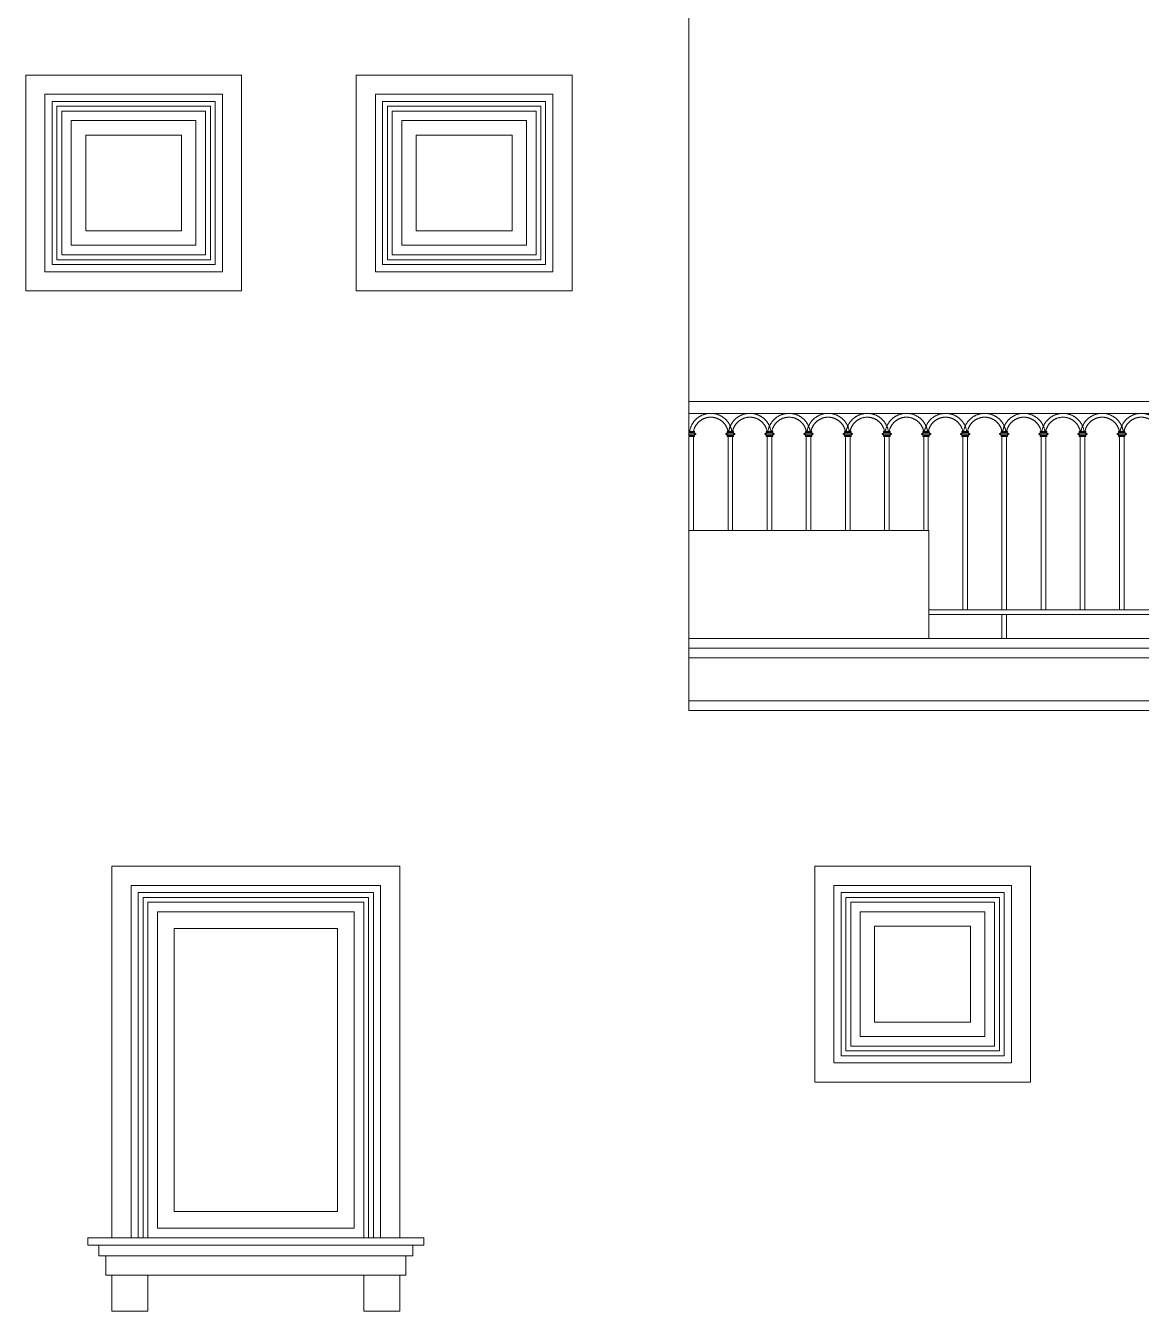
# Model space of a CAD drawing. Header units: millimetres. Extents: x 33748 to 451939, y -263262 to 62681.
# Drawn here: x 377972 to 382623, y -183055 to -177693 of the extents above; entities that cross this region are included whole.
import ezdxf
from ezdxf.xclip import XClip

# ---------------------------------------------------------------- set-up
doc = ezdxf.new("R2010")
doc.units = ezdxf.units.MM
for name, color, linetype, lineweight in [('-DOOR', 137, 'Continuous', 9), ('-HATCH', 8, 'Continuous', 5), ('-LINE1', 7, 'Continuous', 18)]:
    doc.layers.add(name, color=color, linetype=linetype, lineweight=lineweight)
doc.layers.add('1-NETMANH', color=8, linetype='Continuous')

# ---------------------------------------------------------------- blocks, each defined once
blk = doc.blocks.new('sdafsdf')
for p, q in [((5242.669744691462, 888.8017891470809), (-1305.594985240605, 888.8017891470809)), ((5242.669744691462, 838.8017367028515), (-1305.594985240605, 838.8016540640383)), ((-1305.594984703464, 753.9716612913762), (-1315.417824257049, 753.9716613307246)), ((-1305.59498471173, 751.9716612913762), (-1315.417824265198, 751.9716613307246)), ((-1305.594984666561, 762.9999581139418), (-1309.561187634477, 762.9999581296579)), ((-1305.594984674768, 760.999958113709), (-1307.161196856177, 760.9999581198499)), ((-1284.808382279123, 758.9999580283766), (-1307.161196857691, 758.9999581238953)), ((-1286.395058374968, 762.9999580353615), (-1305.594984666561, 762.9999581139418)), ((-1305.594984674768, 760.999958113709), (-1286.395058383176, 760.9999580353615)), ((-1305.594984703464, 753.9716612913762), (-1305.59498471173, 751.9716612913762)), ((-1286.39505841193, 753.971661212825), (-1305.594984703464, 753.9716612913762)), ((-1286.395058420138, 751.971661212825), (-1305.59498471173, 751.9716612913762)), ((-1282.408391476318, 762.9999580185395), (-1286.395058374968, 762.9999580353615)), ((-1284.808382270974, 760.9999580283766), (-1286.395058383176, 760.9999580353615)), ((-1286.395058420138, 751.971661212825), (-1286.39505841193, 753.971661212825)), ((-1286.39505841193, 753.971661212825), (-1276.551754927612, 753.9716611716722)), ((-1286.395058420138, 751.971661212825), (-1276.551754935819, 751.9716611716722)), ((-1284.808382270974, 760.9999580283766), (-1284.808382279123, 758.9999580283766)), ((-1282.408391484525, 760.9999580185395), (-1284.808382270974, 760.9999580283766)), ((-1284.808382279123, 758.9999580283766), (-1276.551754927612, 753.9716611716722)), ((-1276.551754935819, 751.9716611716722), (-1284.808382328483, 746.9433643825469)), ((-1282.408391476318, 762.9999580185395), (-1282.408391484525, 760.9999580185395)), ((-1276.551754927612, 753.9716611716722), (-1276.551754935819, 751.9716611716722)), ((-1152.21845077828, 753.9716606629081), (-1143.961823385675, 758.9999574520334)), ((-1152.218450786429, 751.9716606629081), (-1152.21845077828, 753.9716606629081)), ((-1142.395611224754, 753.9716606235597), (-1152.21845077828, 753.9716606629081)), ((-1143.961823434976, 746.9433638061746), (-1152.218450786429, 751.9716606629081)), ((-1142.395611232962, 751.9716606235597), (-1152.218450786429, 751.9716606629081)), ((-1146.361814163916, 760.9999574618414), (-1146.361814155709, 762.9999574618414)), ((-1142.395611187792, 762.9999574461253), (-1146.361814155709, 762.9999574618414)), ((-1143.961823377467, 760.9999574520334), (-1146.361814163916, 760.9999574618414)), ((-1143.961823385675, 758.9999574520334), (-1143.961823377467, 760.9999574520334)), ((-1142.395611196058, 760.9999574458925), (-1143.961823377467, 760.9999574520334)), ((-1121.609008800355, 758.9999573605601), (-1143.961823378981, 758.9999574560788)), ((-1123.1956848962, 762.999957367545), (-1142.395611187792, 762.9999574461253)), ((-1142.395611196058, 760.9999574458925), (-1123.195684904465, 760.999957367545)), ((-1142.395611224754, 753.9716606235597), (-1142.395611232962, 751.9716606235597)), ((-1123.19568493322, 753.9716605450085), (-1142.395611224754, 753.9716606235597)), ((-1123.195684941369, 751.9716605450085), (-1142.395611232962, 751.9716606235597)), ((-1119.209017997608, 762.999957350723), (-1123.1956848962, 762.999957367545)), ((-1121.609008792206, 760.9999573605601), (-1123.195684904465, 760.999957367545)), ((-1123.195684941369, 751.9716605450085), (-1123.19568493322, 753.9716605450085)), ((-1123.19568493322, 753.9716605450085), (-1113.352381448902, 753.9716605038557)), ((-1123.195684941369, 751.9716605450085), (-1113.352381457109, 751.9716605038557)), ((-1121.609008792206, 760.9999573605601), (-1121.609008800355, 758.9999573605601)), ((-1119.209018005757, 760.999957350723), (-1121.609008792206, 760.9999573605601)), ((-1121.609008800355, 758.9999573605601), (-1113.352381448902, 753.9716605038557)), ((-1113.352381457109, 751.9716605038557), (-1121.609008849715, 746.9433637147304)), ((-1119.209017997608, 762.999957350723), (-1119.209018005757, 760.999957350723)), ((-1113.352381448902, 753.9716605038557), (-1113.352381457109, 751.9716605038557)), ((-989.019077299512, 753.9716599950916), (-980.7624499069061, 758.9999567842169)), ((-989.0190773077193, 751.9716599950916), (-989.019077299512, 753.9716599950916)), ((-979.1962377460441, 753.9716599557432), (-989.019077299512, 753.9716599950916)), ((-980.7624499562662, 746.9433631383581), (-989.0190773077193, 751.9716599950916)), ((-979.1962377541931, 751.9716599557432), (-989.0190773077193, 751.9716599950916)), ((-983.1624406852061, 760.9999567940249), (-983.1624406769988, 762.9999567940249)), ((-979.196237709024, 762.9999567783088), (-983.1624406769988, 762.9999567940249)), ((-980.762449898757, 760.9999567842169), (-983.1624406852061, 760.9999567940249)), ((-980.7624499069061, 758.9999567842169), (-980.762449898757, 760.9999567842169)), ((-979.1962377172895, 760.999956778076), (-980.762449898757, 760.9999567842169)), ((-958.4096353216446, 758.9999566927436), (-980.7624499002704, 758.9999567882624)), ((-959.9963114174898, 762.9999566997285), (-979.196237709024, 762.9999567783088)), ((-979.1962377172895, 760.999956778076), (-959.9963114256971, 760.9999566997285)), ((-979.1962377460441, 753.9716599557432), (-979.1962377541931, 751.9716599557432)), ((-959.9963114544516, 753.971659877192), (-979.1962377460441, 753.9716599557432)), ((-959.9963114626007, 751.971659877192), (-979.1962377541931, 751.9716599557432)), ((-956.0096445188392, 762.9999566829065), (-959.9963114174898, 762.9999566997285)), ((-958.4096353134373, 760.9999566927436), (-959.9963114256971, 760.9999566997285)), ((-959.9963114626007, 751.971659877192), (-959.9963114544516, 753.971659877192)), ((-959.9963114544516, 753.971659877192), (-950.1530079701915, 753.9716598360392)), ((-959.9963114626007, 751.971659877192), (-950.1530079783406, 751.9716598360392)), ((-958.4096353134373, 760.9999566927436), (-958.4096353216446, 758.9999566927436)), ((-956.0096445269883, 760.9999566829065), (-958.4096353134373, 760.9999566927436)), ((-958.4096353216446, 758.9999566927436), (-950.1530079701915, 753.9716598360392)), ((-950.1530079783406, 751.9716598360392), (-958.4096353709465, 746.9433630469139)), ((-956.0096445188392, 762.9999566829065), (-956.0096445269883, 760.9999566829065)), ((-950.1530079701915, 753.9716598360392), (-950.1530079783406, 751.9716598360392)), ((-825.8197038208018, 753.9716593272751), (-817.5630764281377, 758.9999561164004)), ((-825.8197038290091, 751.9716593272751), (-825.8197038208018, 753.9716593272751)), ((-815.9968642672757, 753.9716592879267), (-825.8197038208018, 753.9716593272751)), ((-817.5630764774978, 746.9433624705416), (-825.8197038290091, 751.9716593272751)), ((-815.996864275483, 751.9716592879267), (-825.8197038290091, 751.9716593272751)), ((-819.9630672064377, 760.9999561262084), (-819.9630671982886, 762.9999561262084)), ((-815.9968642303138, 762.9999561104923), (-819.9630671982886, 762.9999561262084)), ((-817.5630764199886, 760.9999561164004), (-819.9630672064377, 760.9999561262084)), ((-817.5630764281377, 758.9999561164004), (-817.5630764199886, 760.9999561164004)), ((-815.9968642385211, 760.9999561102595), (-817.5630764199886, 760.9999561164004)), ((-795.2102618429344, 758.9999560249271), (-817.563076421502, 758.9999561204459)), ((-796.7969379387796, 762.999956031912), (-815.9968642303138, 762.9999561104923)), ((-815.9968642385211, 760.9999561102595), (-796.7969379469287, 760.999956031912)), ((-815.9968642672757, 753.9716592879267), (-815.996864275483, 751.9716592879267)), ((-796.7969379756832, 753.9716592093755), (-815.9968642672757, 753.9716592879267)), ((-796.7969379838905, 751.9716592093755), (-815.996864275483, 751.9716592879267)), ((-792.8102710400708, 762.99995601509), (-796.7969379387796, 762.999956031912)), ((-795.2102618347271, 760.9999560249271), (-796.7969379469287, 760.999956031912)), ((-796.7969379838905, 751.9716592093755), (-796.7969379756832, 753.9716592093755)), ((-796.7969379756832, 753.9716592093755), (-786.9536344914231, 753.9716591682227)), ((-796.7969379838905, 751.9716592093755), (-786.9536344995722, 751.9716591682227)), ((-795.2102618347271, 760.9999560249271), (-795.2102618429344, 758.9999560249271)), ((-792.8102710482781, 760.99995601509), (-795.2102618347271, 760.9999560249271)), ((-795.2102618429344, 758.9999560249271), (-786.9536344914231, 753.9716591682227)), ((-786.9536344995722, 751.9716591682227), (-795.2102618922363, 746.9433623790974)), ((-792.8102710400708, 762.99995601509), (-792.8102710482781, 760.99995601509)), ((-786.9536344914231, 753.9716591682227), (-786.9536344995722, 751.9716591682227)), ((-662.6203303420916, 753.9716586594295), (-654.3637029494275, 758.9999554485548)), ((-662.6203303502407, 751.9716586594295), (-662.6203303420916, 753.9716586594295)), ((-652.7974907885073, 753.9716586201102), (-662.6203303420916, 753.9716586594295)), ((-654.3637029987294, 746.9433618027251), (-662.6203303502407, 751.9716586594295)), ((-652.7974907967728, 751.9716586201102), (-662.6203303502407, 751.9716586594295)), ((-656.7636937276693, 760.9999554583919), (-656.7636937195202, 762.9999554583919)), ((-652.7974907516036, 762.9999554426468), (-656.7636937195202, 762.9999554583919)), ((-654.3637029412203, 760.9999554485548), (-656.7636937276693, 760.9999554583919)), ((-654.3637029494275, 758.9999554485548), (-654.3637029412203, 760.9999554485548)), ((-652.7974907598109, 760.999955442443), (-654.3637029412203, 760.9999554485548)), ((-632.010888364166, 758.9999553571106), (-654.3637029427337, 758.9999554526294)), ((-633.5975644600112, 762.9999553640955), (-652.7974907516036, 762.9999554426468)), ((-652.7974907598109, 760.999955442443), (-633.5975644682185, 760.9999553640955)), ((-652.7974907885073, 753.9716586201102), (-652.7974907967728, 751.9716586201102)), ((-633.5975644969731, 753.9716585415299), (-652.7974907885073, 753.9716586201102)), ((-633.5975645051803, 751.9716585415299), (-652.7974907967728, 751.9716586201102)), ((-629.6108975613606, 762.9999553472735), (-633.5975644600112, 762.9999553640955)), ((-632.010888356017, 760.9999553571106), (-633.5975644682185, 760.9999553640955)), ((-633.5975645051803, 751.9716585415299), (-633.5975644969731, 753.9716585415299)), ((-633.5975644969731, 753.9716585415299), (-623.7542610126548, 753.9716585003771)), ((-633.5975645051803, 751.9716585415299), (-623.754261020862, 751.9716585003771)), ((-632.010888356017, 760.9999553571106), (-632.010888364166, 758.9999553571106)), ((-629.6108975695679, 760.9999553472735), (-632.010888356017, 760.9999553571106)), ((-632.010888364166, 758.9999553571106), (-623.7542610126548, 753.9716585003771)), ((-623.754261020862, 751.9716585003771), (-632.0108884135261, 746.9433617112809)), ((-629.6108975613606, 762.9999553472735), (-629.6108975695679, 760.9999553472735)), ((-623.7542610126548, 753.9716585003771), (-623.754261020862, 751.9716585003771)), ((-499.4209568633232, 753.971657991613), (-491.1643294707173, 758.9999547807383)), ((-499.4209568714723, 751.971657991613), (-499.4209568633232, 753.971657991613)), ((-489.5981173097971, 753.9716579522938), (-499.4209568633232, 753.971657991613)), ((-491.1643295200192, 746.9433611349086), (-499.4209568714723, 751.971657991613)), ((-489.5981173180044, 751.9716579522938), (-499.4209568714723, 751.971657991613)), ((-493.5643202489591, 760.9999547905754), (-493.5643202407518, 762.9999547905754)), ((-489.5981172728352, 762.9999547748303), (-493.5643202407518, 762.9999547905754)), ((-491.1643294625101, 760.9999547807383), (-493.5643202489591, 760.9999547905754)), ((-491.1643294707173, 758.9999547807383), (-491.1643294625101, 760.9999547807383)), ((-489.5981172811007, 760.9999547746265), (-491.1643294625101, 760.9999547807383)), ((-468.8115148853976, 758.9999546892941), (-491.1643294640235, 758.9999547848129)), ((-470.3981909812428, 762.999954696279), (-489.5981172728352, 762.9999547748303)), ((-489.5981172811007, 760.9999547746265), (-470.3981909895083, 760.999954696279)), ((-489.5981173097971, 753.9716579522938), (-489.5981173180044, 751.9716579522938)), ((-470.3981910182629, 753.9716578737134), (-489.5981173097971, 753.9716579522938)), ((-470.398191026412, 751.9716578737134), (-489.5981173180044, 751.9716579522938)), ((-466.4115240826504, 762.999954679457), (-470.3981909812428, 762.999954696279)), ((-468.8115148772486, 760.9999546892941), (-470.3981909895083, 760.999954696279)), ((-470.398191026412, 751.9716578737134), (-470.3981910182629, 753.9716578737134)), ((-470.3981910182629, 753.9716578737134), (-460.5548875339446, 753.9716578325606)), ((-470.398191026412, 751.9716578737134), (-460.5548875421518, 751.9716578325606)), ((-468.8115148772486, 760.9999546892941), (-468.8115148853976, 758.9999546892941)), ((-466.4115240907995, 760.999954679457), (-468.8115148772486, 760.9999546892941)), ((-468.8115148853976, 758.9999546892941), (-460.5548875339446, 753.9716578325606)), ((-460.5548875421518, 751.9716578325606), (-468.8115149347577, 746.9433610434644)), ((-466.4115240826504, 762.999954679457), (-466.4115240907995, 760.999954679457)), ((-460.5548875339446, 753.9716578325606), (-460.5548875421518, 751.9716578325606)), ((-336.2215833845548, 753.9716573237965), (-327.964955991949, 758.9999541129218)), ((-336.2215833927621, 751.9716573237965), (-336.2215833845548, 753.9716573237965)), ((-326.3987438310869, 753.9716572844773), (-336.2215833845548, 753.9716573237965)), ((-327.9649560413091, 746.9433604670921), (-336.2215833927621, 751.9716573237965)), ((-326.398743839236, 751.9716572844773), (-336.2215833927621, 751.9716573237965)), ((-330.3649467702489, 760.9999541227589), (-330.3649467620417, 762.9999541227589)), ((-326.3987437940668, 762.9999541070138), (-330.3649467620417, 762.9999541227589)), ((-327.9649559837999, 760.9999541129218), (-330.3649467702489, 760.9999541227589)), ((-327.964955991949, 758.9999541129218), (-327.9649559837999, 760.9999541129218)), ((-326.3987438023323, 760.99995410681), (-327.9649559837999, 760.9999541129218)), ((-305.6121414066874, 758.9999540214776), (-327.9649559853133, 758.9999541169964)), ((-307.1988175025326, 762.9999540284625), (-326.3987437940668, 762.9999541070138)), ((-326.3987438023323, 760.99995410681), (-307.1988175107399, 760.9999540284625)), ((-326.3987438310869, 753.9716572844773), (-326.398743839236, 751.9716572844773)), ((-307.1988175394945, 753.9716572058969), (-326.3987438310869, 753.9716572844773)), ((-307.1988175476436, 751.9716572058969), (-326.398743839236, 751.9716572844773)), ((-303.212150603882, 762.9999540116405), (-307.1988175025326, 762.9999540284625)), ((-305.6121413984802, 760.9999540214776), (-307.1988175107399, 760.9999540284625)), ((-307.1988175476436, 751.9716572058969), (-307.1988175394945, 753.9716572058969)), ((-307.1988175394945, 753.9716572058969), (-297.3555140552344, 753.9716571647441)), ((-307.1988175476436, 751.9716572058969), (-297.3555140633835, 751.9716571647441)), ((-305.6121413984802, 760.9999540214776), (-305.6121414066874, 758.9999540214776)), ((-303.2121506120311, 760.9999540116405), (-305.6121413984802, 760.9999540214776)), ((-305.6121414066874, 758.9999540214776), (-297.3555140552344, 753.9716571647441)), ((-297.3555140633835, 751.9716571647441), (-305.6121414559893, 746.9433603756479)), ((-303.212150603882, 762.9999540116405), (-303.2121506120311, 760.9999540116405)), ((-297.3555140552344, 753.9716571647441), (-297.3555140633835, 751.9716571647441)), ((-173.0222099058446, 753.97165665598), (-164.7655825131806, 758.9999534451053)), ((-173.0222099140519, 751.97165665598), (-173.0222099058446, 753.97165665598)), ((-163.1993703523185, 753.9716566166608), (-173.0222099058446, 753.97165665598)), ((-164.7655825625407, 746.9433597992756), (-173.0222099140519, 751.97165665598)), ((-163.1993703605258, 751.9716566166608), (-173.0222099140519, 751.97165665598)), ((-167.1655732914805, 760.9999534549424), (-167.1655732833315, 762.9999534549424)), ((-163.1993703153566, 762.9999534391973), (-167.1655732833315, 762.9999534549424)), ((-164.7655825050315, 760.9999534451053), (-167.1655732914805, 760.9999534549424)), ((-164.7655825131806, 758.9999534451053), (-164.7655825050315, 760.9999534451053)), ((-163.1993703235639, 760.9999534389935), (-164.7655825050315, 760.9999534451053)), ((-142.4127679279773, 758.9999533536611), (-164.7655825065449, 758.9999534491799)), ((-143.9994440238224, 762.999953360646), (-163.1993703153566, 762.9999534391973)), ((-163.1993703235639, 760.9999534389935), (-143.9994440319715, 760.999953360646)), ((-163.1993703523185, 753.9716566166608), (-163.1993703605258, 751.9716566166608)), ((-143.9994440607261, 753.9716565380804), (-163.1993703523185, 753.9716566166608)), ((-143.9994440689334, 751.9716565380804), (-163.1993703605258, 751.9716566166608)), ((-140.0127771251136, 762.999953343824), (-143.9994440238224, 762.999953360646)), ((-142.41276791977, 760.9999533536611), (-143.9994440319715, 760.999953360646)), ((-143.9994440689334, 751.9716565380804), (-143.9994440607261, 753.9716565380804)), ((-143.9994440607261, 753.9716565380804), (-134.156140576466, 753.9716564969276)), ((-143.9994440689334, 751.9716565380804), (-134.1561405846151, 751.9716564969276)), ((-142.41276791977, 760.9999533536611), (-142.4127679279773, 758.9999533536611)), ((-140.0127771333209, 760.999953343824), (-142.41276791977, 760.9999533536611)), ((-142.4127679279773, 758.9999533536611), (-134.156140576466, 753.9716564969276)), ((-134.1561405846151, 751.9716564969276), (-142.4127679772791, 746.9433597078314)), ((-140.0127771251136, 762.999953343824), (-140.0127771333209, 760.999953343824)), ((-134.156140576466, 753.9716564969276), (-134.1561405846151, 751.9716564969276)), ((-9.822836427134462, 753.9716559881635), (-1.566209034470376, 758.9999527772889)), ((-9.822836435283534, 751.9716559881635), (-9.822836427134462, 753.9716559881635)), ((3.126449882984161e-06, 753.9716559488443), (-9.822836427134462, 753.9716559881635)), ((-1.566209083772264, 746.9433591314591), (-9.822836435283534, 751.9716559881635)), ((3.118184395134449e-06, 751.9716559488443), (-9.822836435283534, 751.9716559881635)), ((-3.966199812712148, 760.999952787126), (-3.966199804563075, 762.999952787126)), ((3.1633535400033e-06, 762.9999527713808), (-3.966199804563075, 762.999952787126)), ((-1.566209026263095, 760.9999527772889), (-3.966199812712148, 760.999952787126)), ((-1.566209034470376, 758.9999527772889), (-1.566209026263095, 760.9999527772889)), ((3.155146259814501e-06, 760.999952771177), (-1.566209026263095, 760.9999527772889)), ((20.78660555079114, 758.9999526858446), (-1.566209027776495, 758.9999527813634)), ((19.19992945494596, 762.9999526928295), (3.1633535400033e-06, 762.9999527713808)), ((3.155146259814501e-06, 760.999952771177), (19.19992944673868, 760.9999526928295)), ((3.126449882984161e-06, 753.9716559488443), (3.118184395134449e-06, 751.9716559488443)), ((19.19992941798409, 753.9716558702639), (3.126449882984161e-06, 753.9716559488443)), ((19.19992940977681, 751.9716558702639), (3.118184395134449e-06, 751.9716559488443)), ((23.18659635359654, 762.9999526760075), (19.19992945494596, 762.9999526928295)), ((20.78660555894021, 760.9999526858446), (19.19992944673868, 760.9999526928295)), ((19.19992940977681, 751.9716558702639), (19.19992941798409, 753.9716558702639)), ((19.19992941798409, 753.9716558702639), (29.04323290230241, 753.9716558291111)), ((19.19992940977681, 751.9716558702639), (29.04323289409513, 751.9716558291111)), ((20.78660555894021, 760.9999526858446), (20.78660555079114, 758.9999526858446)), ((23.18659634538926, 760.9999526760075), (20.78660555894021, 760.9999526858446)), ((20.78660555079114, 758.9999526858446), (29.04323290230241, 753.9716558291111)), ((29.04323289409513, 751.9716558291111), (20.78660550143104, 746.9433590400149)), ((23.18659635359654, 762.9999526760075), (23.18659634538926, 760.9999526760075)), ((29.04323290230241, 753.9716558291111), (29.04323289409513, 751.9716558291111)), ((153.3765370516339, 753.971655320347), (161.6331644442398, 758.9999521094724)), ((153.3765370434849, 751.971655320347), (153.3765370516339, 753.971655320347)), ((163.1993766051601, 753.9716552810278), (153.3765370516339, 753.971655320347)), ((161.6331643949379, 746.9433584636427), (153.3765370434849, 751.971655320347)), ((163.1993765969528, 751.9716552810278), (153.3765370434849, 751.971655320347)), ((159.233173665998, 760.9999521193095), (159.2331736742053, 762.9999521193095)), ((163.1993766421219, 762.9999521035643), (159.2331736742053, 762.9999521193095)), ((161.6331644524471, 760.9999521094724), (159.233173665998, 760.9999521193095)), ((161.6331644442398, 758.9999521094724), (161.6331644524471, 760.9999521094724)), ((163.1993766338564, 760.9999521033606), (161.6331644524471, 760.9999521094724)), ((183.9859790295595, 758.9999520180281), (161.6331644509337, 758.9999521135469)), ((182.3993029337144, 762.999952025013), (163.1993766421219, 762.9999521035643)), ((163.1993766338564, 760.9999521033606), (182.3993029254489, 760.999952025013)), ((163.1993766051601, 753.9716552810278), (163.1993765969528, 751.9716552810278)), ((182.3993028966943, 753.9716552024474), (163.1993766051601, 753.9716552810278)), ((182.3993028885452, 751.9716552024474), (163.1993765969528, 751.9716552810278)), ((186.3859698323067, 762.999952008191), (182.3993029337144, 762.999952025013)), ((183.9859790377086, 760.9999520180281), (182.3993029254489, 760.999952025013)), ((182.3993028885452, 751.9716552024474), (182.3993028966943, 753.9716552024474)), ((182.3993028966943, 753.9716552024474), (192.2426063810126, 753.9716551612946)), ((182.3993028885452, 751.9716552024474), (192.2426063728053, 751.9716551612946)), ((183.9859790377086, 760.9999520180281), (183.9859790295595, 758.9999520180281)), ((186.3859698241577, 760.999952008191), (183.9859790377086, 760.9999520180281)), ((183.9859790295595, 758.9999520180281), (192.2426063810126, 753.9716551612946)), ((192.2426063728053, 751.9716551612946), (183.9859789801994, 746.9433583721984)), ((186.3859698323067, 762.999952008191), (186.3859698241577, 760.999952008191)), ((192.2426063810126, 753.9716551612946), (192.2426063728053, 751.9716551612946)), ((316.5759105304023, 753.9716546525306), (324.8325379230082, 758.9999514416559)), ((316.575910522195, 751.9716546525306), (316.5759105304023, 753.9716546525306)), ((326.3987500838703, 753.9716546132113), (316.5759105304023, 753.9716546525306)), ((324.8325378736481, 746.9433577958262), (316.575910522195, 751.9716546525306)), ((326.3987500757212, 751.9716546132113), (316.575910522195, 751.9716546525306)), ((322.4325471447082, 760.999951451493), (322.4325471529155, 762.999951451493)), ((326.3987501208903, 762.9999514357478), (322.4325471529155, 762.999951451493)), ((324.8325379311573, 760.9999514416559), (322.4325471447082, 760.999951451493)), ((324.8325379230082, 758.9999514416559), (324.8325379311573, 760.9999514416559)), ((326.3987501126248, 760.9999514355441), (324.8325379311573, 760.9999514416559)), ((347.1853525082697, 758.9999513502116), (324.8325379296439, 758.9999514457304)), ((345.5986764124245, 762.9999513571966), (326.3987501208903, 762.9999514357478)), ((326.3987501126248, 760.9999514355441), (345.5986764042173, 760.9999513571966)), ((326.3987500838703, 753.9716546132113), (326.3987500757212, 751.9716546132113)), ((345.5986763754627, 753.9716545346309), (326.3987500838703, 753.9716546132113)), ((345.5986763673136, 751.9716545346309), (326.3987500757212, 751.9716546132113)), ((349.5853433110751, 762.9999513403745), (345.5986764124245, 762.9999513571966)), ((347.185352516477, 760.9999513502116), (345.5986764042173, 760.9999513571966)), ((345.5986763673136, 751.9716545346309), (345.5986763754627, 753.9716545346309)), ((345.5986763754627, 753.9716545346309), (355.4419798597228, 753.9716544934781)), ((345.5986763673136, 751.9716545346309), (355.4419798515737, 751.9716544934781)), ((347.185352516477, 760.9999513502116), (347.1853525082697, 758.9999513502116)), ((349.585343302926, 760.9999513403745), (347.185352516477, 760.9999513502116)), ((347.1853525082697, 758.9999513502116), (355.4419798597228, 753.9716544934781)), ((355.4419798515737, 751.9716544934781), (347.1853524589678, 746.9433577043819)), ((349.5853433110751, 762.9999513403745), (349.585343302926, 760.9999513403745)), ((355.4419798597228, 753.9716544934781), (355.4419798515737, 751.9716544934781)), ((479.7752840091125, 753.9716539847141), (488.0319114017766, 758.9999507738394)), ((479.7752840009052, 751.9716539847141), (479.7752840091125, 753.9716539847141)), ((489.5981235626386, 753.9716539453948), (479.7752840091125, 753.9716539847141)), ((488.0319113524165, 746.9433571280097), (479.7752840009052, 751.9716539847141)), ((489.5981235544314, 751.9716539453948), (479.7752840009052, 751.9716539847141)), ((485.6319206234766, 760.9999507836765), (485.6319206316257, 762.9999507836765)), ((489.5981235996005, 762.9999507679313), (485.6319206316257, 762.9999507836765)), ((488.0319114099257, 760.9999507738394), (485.6319206234766, 760.9999507836765)), ((488.0319114017766, 758.9999507738394), (488.0319114099257, 760.9999507738394)), ((489.5981235913932, 760.9999507677276), (488.0319114099257, 760.9999507738394)), ((510.3847259869799, 758.9999506823951), (488.0319114084123, 758.9999507779139)), ((508.7980498911347, 762.9999506893801), (489.5981235996005, 762.9999507679313)), ((489.5981235913932, 760.9999507677276), (508.7980498829857, 760.9999506893801)), ((489.5981235626386, 753.9716539453948), (489.5981235544314, 751.9716539453948)), ((508.7980498542311, 753.9716538668144), (489.5981235626386, 753.9716539453948)), ((508.7980498460238, 751.9716538668144), (489.5981235544314, 751.9716539453948)), ((512.7847167898435, 762.999950672558), (508.7980498911347, 762.9999506893801)), ((510.3847259951872, 760.9999506823951), (508.7980498829857, 760.9999506893801)), ((508.7980498460238, 751.9716538668144), (508.7980498542311, 753.9716538668144)), ((508.7980498542311, 753.9716538668144), (518.6413533384912, 753.9716538256616)), ((508.7980498460238, 751.9716538668144), (518.6413533303421, 751.9716538256616)), ((510.3847259951872, 760.9999506823951), (510.3847259869799, 758.9999506823951)), ((512.7847167816362, 760.999950672558), (510.3847259951872, 760.9999506823951)), ((510.3847259869799, 758.9999506823951), (518.6413533384912, 753.9716538256616)), ((518.6413533303421, 751.9716538256616), (510.384725937678, 746.9433570365654)), ((512.7847167898435, 762.999950672558), (512.7847167816362, 760.999950672558)), ((518.6413533384912, 753.9716538256616), (518.6413533303421, 751.9716538256616)), ((-1305.594984748634, 742.9433644681121), (-1309.56118771655, 742.9433644838282)), ((-1284.808382328483, 746.9433643825469), (-1307.16119690676, 746.943364469771)), ((-1305.594984740485, 744.9433644678793), (-1307.161196921894, 744.9433644739911)), ((-1305.594984748692, 742.9433644681121), (-1305.594987829798, 20.00006689172005)), ((-1305.594984740485, 744.9433644678793), (-1286.3745945181, 744.9433643884549)), ((-1286.374594526249, 742.9433643884549), (-1305.594984748634, 742.9433644681121)), ((-1286.395061538205, 20.00006681313971), (-1286.374594526249, 742.943364388484)), ((-1284.808382336632, 744.9433643825469), (-1286.3745945181, 744.9433643884549)), ((-1282.408391558391, 742.9433643727098), (-1286.374594526249, 742.9433643884549)), ((-1284.808382328483, 746.9433643825469), (-1284.808382336632, 744.9433643825469)), ((-1282.408391550183, 744.9433643727098), (-1284.808382336632, 744.9433643825469)), ((-1282.408391550183, 744.9433643727098), (-1282.408391558391, 742.9433643727098)), ((-1146.361814237782, 742.9433638160117), (-1146.361814229633, 744.9433638160117)), ((-1143.961823443184, 744.9433638061746), (-1146.361814229633, 744.9433638160117)), ((-1142.395611269923, 742.9433638002956), (-1146.361814237782, 742.9433638160117)), ((-1143.961823443184, 744.9433638061746), (-1143.961823434976, 746.9433638061746)), ((-1121.609008849715, 746.9433637147304), (-1143.96182342805, 746.9433638019545)), ((-1142.395611261716, 744.9433638000628), (-1143.961823443184, 744.9433638061746)), ((-1142.395611261716, 744.9433638000628), (-1123.175221039332, 744.9433637206384)), ((-1142.395611269982, 742.9433638002956), (-1142.39561435103, 20.00006622390356)), ((-1123.175221047481, 742.9433637206384), (-1142.395611269923, 742.9433638002956)), ((-1123.195688059437, 20.00006614532322), (-1123.175221047539, 742.9433637206675)), ((-1121.609008857922, 744.9433637147304), (-1123.175221039332, 744.9433637206384)), ((-1119.20901807968, 742.9433637048933), (-1123.175221047481, 742.9433637206384)), ((-1121.609008849715, 746.9433637147304), (-1121.609008857922, 744.9433637147304)), ((-1119.209018071415, 744.9433637048933), (-1121.609008857922, 744.9433637147304)), ((-1119.209018071415, 744.9433637048933), (-1119.20901807968, 742.9433637048933)), ((-983.1624407590716, 742.9433631481952), (-983.1624407508643, 744.9433631481952)), ((-980.7624499644153, 744.9433631383581), (-983.1624407508643, 744.9433631481952)), ((-979.1962377912132, 742.9433631324791), (-983.1624407590716, 742.9433631481952)), ((-980.7624499644153, 744.9433631383581), (-980.7624499562662, 746.9433631383581)), ((-958.4096353709465, 746.9433630469139), (-980.7624499492813, 746.943363134138)), ((-979.1962377830059, 744.9433631322463), (-980.7624499644153, 744.9433631383581)), ((-979.1962377830059, 744.9433631322463), (-959.9758475605631, 744.943363052822)), ((-979.1962377912132, 742.9433631324791), (-979.1962408722611, 20.00006555608707)), ((-959.9758475687704, 742.943363052822), (-979.1962377912132, 742.9433631324791)), ((-959.9963145806687, 20.00006547750672), (-959.9758475688286, 742.943363052851)), ((-958.409635379212, 744.9433630469139), (-959.9758475605631, 744.943363052822)), ((-956.009644600912, 742.9433630370768), (-959.9758475687704, 742.943363052822)), ((-958.4096353709465, 746.9433630469139), (-958.409635379212, 744.9433630469139)), ((-956.0096445927047, 744.9433630370768), (-958.409635379212, 744.9433630469139)), ((-956.0096445927047, 744.9433630370768), (-956.009644600912, 742.9433630370768)), ((-819.9630672803614, 742.9433624803787), (-819.9630672721541, 744.9433624803787)), ((-817.5630764856469, 744.9433624705416), (-819.9630672721541, 744.9433624803787)), ((-815.9968643124448, 742.9433624646626), (-819.9630672803614, 742.9433624803787)), ((-817.5630764856469, 744.9433624705416), (-817.5630764774978, 746.9433624705416)), ((-795.2102618922363, 746.9433623790974), (-817.5630764705129, 746.9433624663216)), ((-815.9968643042957, 744.9433624644298), (-817.5630764856469, 744.9433624705416)), ((-815.9968643124448, 742.9433624646626), (-815.9968673935509, 20.00006488827057)), ((-815.9968643042957, 744.9433624644298), (-796.7764740818529, 744.9433623850055)), ((-796.7764740900602, 742.9433623850055), (-815.9968643124448, 742.9433624646626)), ((-796.7969411019585, 20.00006480969023), (-796.7764740900602, 742.9433623850346)), ((-795.2102619004436, 744.9433623790974), (-796.7764740818529, 744.9433623850055)), ((-792.8102711221436, 742.9433623692603), (-796.7764740900602, 742.9433623850055)), ((-795.2102618922363, 746.9433623790974), (-795.2102619004436, 744.9433623790974)), ((-792.8102711139945, 744.9433623692603), (-795.2102619004436, 744.9433623790974)), ((-792.8102711139945, 744.9433623692603), (-792.8102711221436, 742.9433623692603)), ((-656.763693801593, 742.9433618125622), (-656.763693793444, 744.9433618125622)), ((-654.3637030069367, 744.9433618027251), (-656.763693793444, 744.9433618125622)), ((-652.7974908336764, 742.943361796817), (-656.763693801593, 742.9433618125622)), ((-654.3637030069367, 744.9433618027251), (-654.3637029987294, 746.9433618027251)), ((-632.0108884135261, 746.9433617112809), (-654.3637029918027, 746.943361798476)), ((-652.7974908255273, 744.9433617966133), (-654.3637030069367, 744.9433618027251)), ((-652.7974908255273, 744.9433617966133), (-633.5771006031428, 744.9433617171599)), ((-652.7974908337346, 742.9433617968461), (-652.7974939148407, 20.00006422045408)), ((-633.5771006112918, 742.9433617171599), (-652.7974908336764, 742.943361796817)), ((-633.5975676232483, 20.00006414187374), (-633.5771006112918, 742.943361717189)), ((-632.0108884216752, 744.9433617112809), (-633.5771006031428, 744.9433617171599)), ((-629.6108976434334, 742.9433617014438), (-633.5771006112918, 742.9433617171599)), ((-632.0108884135261, 746.9433617112809), (-632.0108884216752, 744.9433617112809)), ((-629.6108976352261, 744.9433617014438), (-632.0108884216752, 744.9433617112809)), ((-629.6108976352261, 744.9433617014438), (-629.6108976434334, 742.9433617014438)), ((-493.5643203228246, 742.9433611447457), (-493.5643203146756, 744.9433611447457)), ((-491.1643295282265, 744.9433611349086), (-493.5643203146756, 744.9433611447457)), ((-489.5981173549662, 742.9433611290006), (-493.5643203228246, 742.9433611447457)), ((-491.1643295282265, 744.9433611349086), (-491.1643295200192, 746.9433611349086)), ((-468.8115149347577, 746.9433610434644), (-491.1643295130925, 746.9433611306595)), ((-489.598117346759, 744.9433611287968), (-491.1643295282265, 744.9433611349086)), ((-489.598117346759, 744.9433611287968), (-470.3777271243744, 744.9433610493434)), ((-489.5981173550244, 742.9433611290297), (-489.5981204360723, 20.00006355263758)), ((-470.3777271325234, 742.9433610493434), (-489.5981173549662, 742.9433611290006)), ((-470.3981941444799, 20.00006347405724), (-470.3777271325816, 742.9433610493725)), ((-468.811514942965, 744.9433610434644), (-470.3777271243744, 744.9433610493434)), ((-466.4115241647232, 742.9433610336273), (-470.3777271325234, 742.9433610493434)), ((-468.8115149347577, 746.9433610434644), (-468.811514942965, 744.9433610434644)), ((-466.4115241564577, 744.9433610336273), (-468.811514942965, 744.9433610434644)), ((-466.4115241564577, 744.9433610336273), (-466.4115241647232, 742.9433610336273)), ((-330.3649468441145, 742.9433604769292), (-330.3649468359072, 744.9433604769292)), ((-327.9649560494581, 744.9433604670921), (-330.3649468359072, 744.9433604769292)), ((-326.398743876256, 742.943360461184), (-330.3649468441145, 742.9433604769292)), ((-327.9649560494581, 744.9433604670921), (-327.9649560413091, 746.9433604670921)), ((-305.6121414559893, 746.9433603756479), (-327.9649560343241, 746.943360462843)), ((-326.3987438680488, 744.9433604609803), (-327.9649560494581, 744.9433604670921)), ((-326.398743876256, 742.9433604612132), (-326.398746957304, 20.00006288482109)), ((-326.3987438680488, 744.9433604609803), (-307.178353645606, 744.9433603815269)), ((-307.1783536538132, 742.9433603815269), (-326.398743876256, 742.943360461184)), ((-307.1988206657115, 20.00006280624075), (-307.1783536538715, 742.943360381556)), ((-305.6121414642548, 744.9433603756479), (-307.178353645606, 744.9433603815269)), ((-303.2121506859548, 742.9433603658108), (-307.1783536538132, 742.9433603815269)), ((-305.6121414559893, 746.9433603756479), (-305.6121414642548, 744.9433603756479)), ((-303.2121506777476, 744.9433603658108), (-305.6121414642548, 744.9433603756479)), ((-303.2121506777476, 744.9433603658108), (-303.2121506859548, 742.9433603658108)), ((-167.1655733654043, 742.9433598091127), (-167.165573357197, 744.9433598091127)), ((-164.7655825706897, 744.9433597992756), (-167.165573357197, 744.9433598091127)), ((-163.1993703974877, 742.9433597933676), (-167.1655733654043, 742.9433598091127)), ((-164.7655825706897, 744.9433597992756), (-164.7655825625407, 746.9433597992756)), ((-142.4127679772791, 746.9433597078314), (-164.7655825555557, 746.9433597950265)), ((-163.1993703893386, 744.9433597931638), (-164.7655825706897, 744.9433597992756)), ((-163.1993703893386, 744.9433597931638), (-143.9789801668958, 744.9433597137104)), ((-163.1993703974877, 742.9433597933967), (-163.1993734785938, 20.0000622170046)), ((-143.9789801751031, 742.9433597137104), (-163.1993703974877, 742.9433597933676)), ((-143.9994471870014, 20.00006213842425), (-143.9789801751031, 742.9433597137395)), ((-142.4127679854864, 744.9433597078314), (-143.9789801668958, 744.9433597137104)), ((-140.0127772071864, 742.9433596979943), (-143.9789801751031, 742.9433597137104)), ((-142.4127679772791, 746.9433597078314), (-142.4127679854864, 744.9433597078314)), ((-140.0127771990374, 744.9433596979943), (-142.4127679854864, 744.9433597078314)), ((-140.0127771990374, 744.9433596979943), (-140.0127772071864, 742.9433596979943)), ((-3.966199886635877, 742.9433591412962), (-3.966199878486805, 744.9433591412962)), ((-1.566209091979545, 744.9433591314591), (-3.966199878486805, 744.9433591412962)), ((3.081280738115311e-06, 742.9433591255511), (-3.966199886635877, 742.9433591412962)), ((-1.566209091979545, 744.9433591314591), (-1.566209083772264, 746.9433591314591)), ((20.78660550143104, 746.9433590400149), (-1.566209076845553, 746.94335912721)), ((3.089429810643196e-06, 744.9433591253473), (-1.566209091979545, 744.9433591314591)), ((3.089429810643196e-06, 744.9433591253473), (19.22039331181441, 744.9433590458939)), ((3.081222530454397e-06, 742.9433591255802), (1.164153218269348e-10, 20.0000615491881)), ((19.22039330366533, 742.9433590458939), (3.081280738115311e-06, 742.9433591255511)), ((19.19992629170883, 20.00006147060776), (19.22039330366533, 742.943359045923)), ((20.78660549328197, 744.9433590400149), (19.22039331181441, 744.9433590458939)), ((23.18659627152374, 742.9433590301778), (19.22039330366533, 742.9433590458939)), ((20.78660550143104, 746.9433590400149), (20.78660549328197, 744.9433590400149)), ((23.18659627973102, 744.9433590301778), (20.78660549328197, 744.9433590400149)), ((23.18659627973102, 744.9433590301778), (23.18659627152374, 742.9433590301778)), ((159.2331735921325, 742.9433584734797), (159.2331736002816, 744.9433584734797)), ((161.6331643867306, 744.9433584636427), (159.2331736002816, 744.9433584734797)), ((163.1993765599909, 742.9433584577346), (159.2331735921325, 742.9433584734797)), ((161.6331643867306, 744.9433584636427), (161.6331643949379, 746.9433584636427)), ((183.9859789801994, 746.9433583721984), (161.6331644018646, 746.9433584593935)), ((163.1993765681982, 744.9433584575308), (161.6331643867306, 744.9433584636427)), ((163.1993765599327, 742.9433584577637), (163.1993734788848, 20.00006088137161)), ((163.1993765681982, 744.9433584575308), (182.4197667905828, 744.9433583780774)), ((182.4197667824337, 742.9433583780774), (163.1993765599909, 742.9433584577346)), ((182.3992997704772, 20.00006080279127), (182.4197667823755, 742.9433583781065)), ((183.9859789719922, 744.9433583721984), (182.4197667905828, 744.9433583780774)), ((186.3859697502339, 742.9433583623613), (182.4197667824337, 742.9433583780774)), ((183.9859789801994, 746.9433583721984), (183.9859789719922, 744.9433583721984)), ((186.3859697584994, 744.9433583623613), (183.9859789719922, 744.9433583721984)), ((186.3859697584994, 744.9433583623613), (186.3859697502339, 742.9433583623613)), ((322.4325470708427, 742.9433578056633), (322.43254707905, 744.9433578056633)), ((324.832537865499, 744.9433577958262), (322.43254707905, 744.9433578056633)), ((326.3987500387011, 742.9433577899181), (322.4325470708427, 742.9433578056633)), ((324.832537865499, 744.9433577958262), (324.8325378736481, 746.9433577958262)), ((347.1853524589678, 746.9433577043819), (324.832537880633, 746.943357791577)), ((326.3987500469084, 744.9433577897144), (324.832537865499, 744.9433577958262)), ((326.3987500469084, 744.9433577897144), (345.6191402693512, 744.9433577102609)), ((326.3987500387011, 742.9433577899472), (326.3987469576532, 20.00006021355512)), ((345.6191402611439, 742.9433577102609), (326.3987500387011, 742.9433577899181)), ((345.5986732492456, 20.00006013497477), (345.6191402610857, 742.94335771029)), ((347.1853524507023, 744.9433577043819), (345.6191402693512, 744.9433577102609)), ((349.5853432290023, 742.9433576945448), (345.6191402611439, 742.9433577102609)), ((347.1853524589678, 746.9433577043819), (347.1853524507023, 744.9433577043819)), ((349.5853432372096, 744.9433576945448), (347.1853524507023, 744.9433577043819)), ((349.5853432372096, 744.9433576945448), (349.5853432290023, 742.9433576945448)), ((485.6319205495529, 742.9433571378468), (485.6319205577602, 744.9433571378468)), ((488.0319113442674, 744.9433571280097), (485.6319205577602, 744.9433571378468)), ((489.5981235174695, 742.9433571221016), (485.6319205495529, 742.9433571378468)), ((488.0319113442674, 744.9433571280097), (488.0319113524165, 746.9433571280097)), ((510.384725937678, 746.9433570365654), (488.0319113594014, 746.9433571237605)), ((489.5981235256186, 744.9433571218979), (488.0319113442674, 744.9433571280097)), ((489.5981235256186, 744.9433571218979), (508.8185137480614, 744.9433570424444)), ((489.5981235174695, 742.9433571221307), (489.5981204363634, 20.00005954573862)), ((508.8185137398541, 742.9433570424444), (489.5981235174695, 742.9433571221016)), ((508.7980467279558, 20.00005946715828), (508.8185137398541, 742.9433570424735)), ((510.3847259294707, 744.9433570365654), (508.8185137480614, 744.9433570424444)), ((512.7847167077707, 742.9433570267283), (508.8185137398541, 742.9433570424444)), ((510.384725937678, 746.9433570365654), (510.3847259294707, 744.9433570365654)), ((512.7847167159198, 744.9433570267283), (510.3847259294707, 744.9433570365654)), ((512.7847167159198, 744.9433570267283), (512.7847167077707, 742.9433570267283)), ((5242.669744691462, 19.96455595910084), (-1305.594985240605, 19.96455595910084)), ((5242.669744691462, -0.03541138576110825), (-1305.594985240605, -0.0357624925673008))]:
    blk.add_line(p, q)
blk.add_lwpolyline([(0, 0), (19.20062294532545, 0), (19.20062294532545, -99.99999850639142), (0, -99.99999850639142)], close=True)
for centre, radius, start, end in [((-1214.395334835513, 749.7677121966844), 89.2055497875194, 8.530410687194475, 171.4695888423237), ((-1214.395334835513, 749.7677121966844), 73.2055497875194, 10.41372047801396, 169.5862790520161), ((-1051.195961356803, 749.767711528868), 89.2055497875194, 8.530410687194475, 171.4695888423237), ((-1051.195961356803, 749.767711528868), 73.2055497875194, 10.41372047801396, 169.5862790520161), ((-887.9965878780931, 749.7677108610515), 89.2055497875194, 8.530410687194475, 171.4695888423237), ((-887.9965878780931, 749.7677108610515), 73.2055497875194, 10.41372047801396, 169.5862790520161), ((-724.7972143993247, 749.767710193235), 89.2055497875194, 8.530410687194475, 171.4695888423237), ((-724.7972143993247, 749.767710193235), 73.2055497875194, 10.41372047801396, 169.5862790520161), ((-561.5978409205563, 749.7677095254185), 89.2055497875194, 8.530410687194475, 171.4695888423237), ((-561.5978409205563, 749.7677095254185), 73.2055497875194, 10.41372047801396, 169.5862790520161), ((-398.3984674418462, 749.767708857602), 89.2055497875194, 8.530410687194475, 171.4695888423237), ((-398.3984674418462, 749.767708857602), 73.2055497875194, 10.41372047801396, 169.5862790520161), ((-235.199093963136, 749.7677081897855), 89.2055497875194, 8.530410687194475, 171.4695888423237), ((-235.199093963136, 749.7677081897855), 73.2055497875194, 10.41372047801396, 169.5862790520161), ((-71.99972048436757, 749.767707521969), 89.2055497875194, 8.530410687194475, 171.4695888423237), ((-71.99972048436757, 749.767707521969), 73.2055497875194, 10.41372047801396, 169.5862790520161), ((91.19965299440082, 749.7677068541525), 89.2055497875194, 8.530410687194475, 171.4695888423237), ((91.19965299440082, 749.7677068541525), 73.2055497875194, 10.41372047801396, 169.5862790520161), ((254.399026473111, 749.767706186336), 89.2055497875194, 8.530410687194475, 171.4695888423237), ((254.399026473111, 749.767706186336), 73.2055497875194, 10.41372047801396, 169.5862790520161), ((417.5983999518212, 749.7677055185195), 89.2055497875194, 8.530410687194475, 171.4695888423237), ((417.5983999518212, 749.7677055185195), 73.2055497875194, 10.41372047801396, 169.5862790520161), ((580.7977734305896, 749.767704850703), 89.2055497875194, 8.530410687194475, 171.4695888423237), ((580.7977734305896, 749.767704850703), 73.2055497875194, 10.41372047801396, 169.5862790520161)]:
    blk.add_arc(centre, radius, start, end)

msp = doc.modelspace()

# ---------------------------------------------------------------- linework, layer by layer
at = {"layer": '-DOOR', "lineweight": 9}
msp.add_line((378521.3457080349, -181388.4962279604), (378521.3457080349, -182708.4962280859), dxfattribs=at)
for points in [[(378161.7947692857, -178088.4962279604), (378681.7947692857, -178088.4962279604), (378681.7947692857, -178608.4962279604), (378161.7947692857, -178608.4962279604)], [(379539.8420094172, -178088.4962279604), (380059.8420094172, -178088.4962279604), (380059.8420094172, -178608.4962279604), (379539.8420094172, -178608.4962279604)], [(378221.7947692857, -178148.4962279604), (378621.7947692857, -178148.4962279604), (378621.7947692857, -178548.4962279604), (378221.7947692857, -178548.4962279604)], [(379599.8420094172, -178148.4962279604), (379999.8420094172, -178148.4962279604), (379999.8420094172, -178548.4962279604), (379599.8420094172, -178548.4962279604)], [(381451.7288167533, -181388.4962279605), (381971.7288167533, -181388.4962279605), (381971.7288167533, -181908.4962279605), (381451.7288167533, -181908.4962279605)], [(381511.7288167533, -181448.4962279605), (381911.7288167533, -181448.4962279605), (381911.7288167533, -181848.4962279605), (381511.7288167533, -181848.4962279605)]]:
    msp.add_lwpolyline(points, close=True, dxfattribs=at)
for points in [[(379341.3457080349, -182708.4962276065), (379341.3457080349, -181388.496227481), (378521.3457080349, -181388.4962279604), (378521.3457080349, -182708.4962280859), (379341.3457080349, -182708.4962276065)], [(379341.3457074955, -181388.4962277207), (379341.3457080604, -182708.4962278462)], [(379271.3457068407, -182638.4962278839), (379271.3457068407, -181458.4962277584), (378591.3457080349, -181458.4962279604), (378591.3457080349, -182638.4962280859), (379271.3457068407, -182638.4962278839)]]:
    msp.add_lwpolyline(points, dxfattribs=at)
at = {"layer": '-HATCH'}
for p, q in [((386767.1228199254, -180288.4884436152), (380737.0766513213, -180288.4961328839)), ((380737.0766513213, -180508.4959967629), (386597.1235760133, -180508.4884368044)), ((379631.3457080349, -182778.4962276065), (378231.3457080349, -182778.4962280859)), ((379586.3457080349, -182778.4962276065), (378276.3457080349, -182778.4962280859)), ((378276.3457080349, -182823.4962280859), (379586.3457080349, -182823.4962276065)), ((378306.3457080349, -182823.4962280859), (379556.3457080349, -182823.4962276065))]:
    msp.add_line(p, q, dxfattribs=at)
msp.add_lwpolyline([(386706.2573737766, -180328.4885509909), (380737.0766513213, -180328.4961474302)], dxfattribs=at)
at = {"layer": '-LINE1', "lineweight": 20}
for p, q in [((380737.0766513213, -177476.4962275946), (380737.0766513213, -180548.4978611746)), ((380737.0766513213, -180248.4962279604), (386767.1228199254, -180248.4886104402)), ((380737.0766513213, -180548.4978611746), (386567.1139433158, -180548.4917017738))]:
    msp.add_line(p, q, dxfattribs=at)
for points in [[(377971.7947692857, -177898.4962279604), (378871.7947692857, -177898.4962279604), (378871.7947692857, -178798.4962279604), (377971.7947692857, -178798.4962279604)], [(379349.8420094172, -177898.4962279604), (380249.8420094172, -177898.4962279604), (380249.8420094172, -178798.4962279604), (379349.8420094172, -178798.4962279604)], [(378121.7947692857, -178048.4962279604), (378721.7947692857, -178048.4962279604), (378721.7947692857, -178648.4962279604), (378121.7947692857, -178648.4962279604)], [(379499.8420094172, -178048.4962279604), (380099.8420094172, -178048.4962279604), (380099.8420094172, -178648.4962279604), (379499.8420094172, -178648.4962279604)], [(380737.0766513213, -179798.496228663), (381737.0766513213, -179798.496228663), (381737.0772197869, -180248.494964699), (380737.0766513213, -180248.4962279604)], [(381261.7288167533, -181198.4962279605), (382161.7288167533, -181198.4962279605), (382161.7288167533, -182098.4962279605), (381261.7288167533, -182098.4962279605)], [(381411.7288167533, -181348.4962279605), (382011.7288167533, -181348.4962279605), (382011.7288167533, -181948.4962279605), (381411.7288167533, -181948.4962279605)], [(378331.3537421259, -182903.4962280859), (378481.3410622574, -182903.4962280859), (378481.3410622574, -183054.5500136221), (378331.3537421259, -183054.5500136221)], [(379381.3537612278, -182903.4962276065), (379531.3410560651, -182903.4962276065), (379531.3410560651, -183053.5398772599), (379381.3537612278, -183053.5398772599)]]:
    msp.add_lwpolyline(points, close=True, dxfattribs=at)
for points in [[(378331.3457080349, -182748.4962280859), (378331.3457080349, -181198.4962279604), (379531.3457080349, -181198.496227481), (379531.3457080349, -182748.4962276065)], [(378481.3457080349, -182748.4962280859), (378481.3457080349, -181348.4962279604), (379381.3457080349, -181348.496227481), (379381.3457080349, -182748.4962276065)], [(378231.3457080349, -182748.4962280859), (379631.3457080349, -182748.4962276065), (379631.3457080349, -182778.4962276065), (379586.3457080349, -182778.4962276065), (379586.3457080349, -182823.4962276065), (379556.3457080349, -182823.4962276065), (379556.3457080349, -182903.4962276065), (378306.3457080349, -182903.4962280859), (378306.3457080349, -182823.4962280859), (378276.3457080349, -182823.4962280859), (378276.3457080349, -182778.4962280859), (378231.3457080349, -182778.4962280859), (378231.3457080349, -182748.4962280859)]]:
    msp.add_lwpolyline(points, dxfattribs=at)
at = {"layer": '1-NETMANH', "lineweight": 20}
for p, q in [((378051.794768999, -177978.4962276737), (378791.7947706082, -177978.4962275194)), ((378051.794768999, -177978.4962276737), (378051.7947688447, -178718.4962292829)), ((378081.7947689927, -178008.4962276674), (378761.7947706082, -178008.4962275257)), ((378081.7947689927, -178008.4962276674), (378081.794768851, -178688.4962292829)), ((378761.7947706082, -178008.4962275257), (378761.7947706082, -178688.4962292829)), ((378791.7947706082, -177978.4962275194), (378791.7947706082, -178718.4962292829)), ((379429.8420091305, -177978.4962276737), (380169.8420107397, -177978.4962275194)), ((379429.8420091305, -177978.4962276737), (379429.8420089763, -178718.4962292829)), ((379459.8420091242, -178008.4962276674), (380139.8420107397, -178008.4962275257)), ((379459.8420091242, -178008.4962276674), (379459.8420089826, -178688.4962292829)), ((380139.8420107397, -178008.4962275257), (380139.8420107397, -178688.4962292829)), ((380169.8420107397, -177978.4962275194), (380169.8420107397, -178718.4962292829)), ((378101.7947689886, -178028.4962276632), (378741.7947706082, -178028.4962275298)), ((378101.7947689885, -178028.4962276633), (378101.7947688552, -178668.4962292829)), ((378741.7947706082, -178028.4962275298), (378741.7947706082, -178668.4962292829)), ((379479.8420091202, -178028.4962276632), (380119.8420107397, -178028.4962275298)), ((379479.84200912, -178028.4962276633), (379479.8420089867, -178668.4962292829)), ((380119.8420107397, -178028.4962275298), (380119.8420107397, -178668.4962292829)), ((378081.794768851, -178688.4962292829), (378761.7947706082, -178688.4962292829)), ((378101.7947688552, -178668.4962292829), (378741.7947706082, -178668.4962292829)), ((379459.8420089826, -178688.4962292829), (380139.8420107397, -178688.4962292829)), ((379479.8420089867, -178668.4962292829), (380119.8420107397, -178668.4962292829)), ((378051.7947688447, -178718.4962292829), (378791.7947706082, -178718.4962292829)), ((379429.8420089763, -178718.4962292829), (380169.8420107397, -178718.4962292829)), ((378411.3457067123, -181278.4962277363), (379451.3457093574, -181278.4962275195)), ((378411.3457067123, -181278.4962277363), (378411.3457067123, -182748.4962275745)), ((379451.3457093574, -181278.4962275195), (379451.3457093574, -182748.4962275745)), ((381341.7288164665, -181278.4962276737), (382081.7288180757, -181278.4962275195)), ((381341.7288164665, -181278.4962276737), (381341.7288163123, -182018.496229283)), ((382081.7288180757, -181278.4962275195), (382081.7288180757, -182018.496229283)), ((378441.3457067123, -181308.49622773), (379421.3457093574, -181308.4962275258)), ((378441.3457067123, -181308.49622773), (378441.3457067123, -182748.4962275692)), ((378461.3457067123, -181328.4962277258), (379401.3457093574, -181328.4962275299)), ((378461.3457067123, -181328.4962277258), (378461.3457067123, -182748.4962275656)), ((379401.3457093574, -181328.4962275299), (379401.3457093574, -182748.4962275656)), ((379421.3457093574, -181308.4962275258), (379421.3457093574, -182748.4962275692)), ((381371.7288164602, -181308.4962276675), (382051.7288180757, -181308.4962275258)), ((381371.7288164602, -181308.4962276675), (381371.7288163186, -181988.496229283)), ((381391.7288164562, -181328.4962276633), (382031.7288180757, -181328.4962275299)), ((381391.7288164562, -181328.4962276633), (381391.7288163227, -181968.496229283)), ((382031.7288180757, -181328.4962275299), (382031.7288180757, -181968.496229283)), ((382051.7288180757, -181308.4962275258), (382051.7288180757, -181988.496229283)), ((381391.7288163227, -181968.496229283), (382031.7288180757, -181968.496229283)), ((381341.7288163123, -182018.496229283), (382081.7288180757, -182018.496229283)), ((381371.7288163186, -181988.496229283), (382051.7288180757, -181988.496229283))]:
    msp.add_line(p, q, dxfattribs=at)

# ---------------------------------------------------------------- block references
at = {"layer": '-HATCH'}
ref = msp.add_blockref('sdafsdf', (382042.6716365619, -180148.4962347965), dxfattribs=at)
XClip(ref).set_block_clipping_path([(-1305.594986423268, 350.0000055249984), (-305.5949852403719, 349.9999014116911), (-305.59441677480936, -99.99872990240692), (3289.9149968118872, -99.99418783679721), (3289.9149968118872, 350.0000061335886), (4289.914996811887, 350.0073334569897), (4289.914996811887, 986.1267057541991), (-1305.5949852406047, 971.6524806567904)])

doc.saveas('drawing.dxf')
